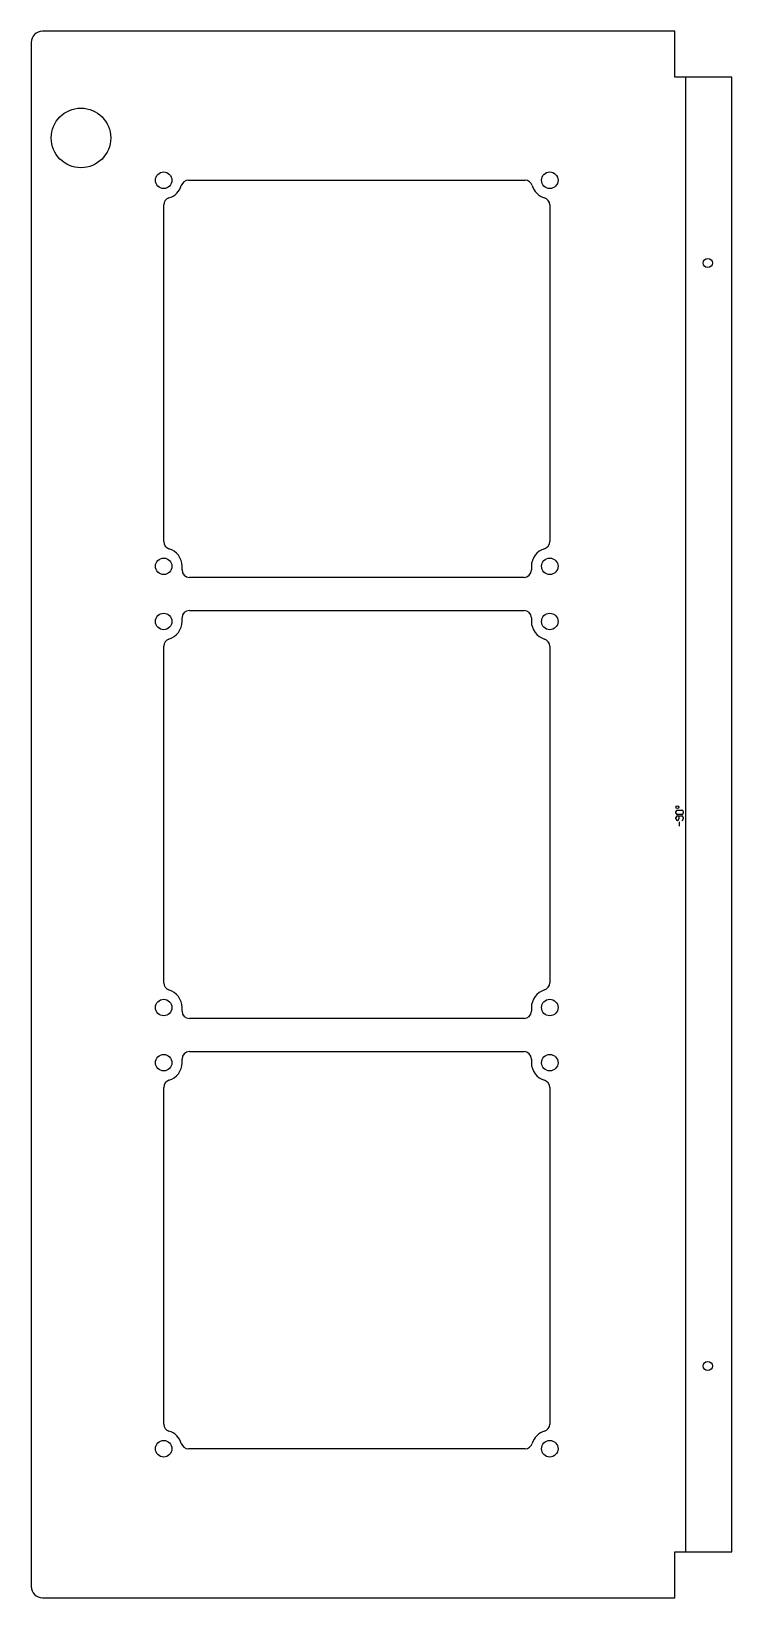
# Model space of a CAD drawing. Header units: millimetres. Extents: x 0 to 190, y 0 to 426.
import ezdxf

# ---------------------------------------------------------------- set-up
doc = ezdxf.new("R2010")
doc.units = ezdxf.units.MM
for name, color, linetype in [('Unfold_Sketch', 7, 'CONTINUOUS'), ('Unfold_Sketch_Bend_Labels', 7, 'CONTINUOUS'), ('Unfold_Sketch_Bends', 7, 'CONTINUOUS'), ('Unfold_Sketch_Holes', 7, 'CONTINUOUS'), ('Unfold_Sketch_Internal', 7, 'CONTINUOUS')]:
    doc.layers.add(name, color=color, linetype=linetype)

msp = doc.modelspace()

# ---------------------------------------------------------------- linework, layer by layer
at = {"layer": 'Unfold_Sketch'}
for p, q in [((175, 426), (3, 426)), ((175, 413.5), (175, 426)), ((0, 423), (0, 3)), ((180.97, 413.5), (175, 413.5)), ((190.47, 413.5), (180.97, 413.5)), ((190.47, 12.5), (190.47, 413.5)), ((175, 0), (175, 12.5)), ((175, 12.5), (180.97, 12.5)), ((180.97, 12.5), (190.47, 12.5)), ((3, 0), (175, 0))]:
    msp.add_line(p, q, dxfattribs=at)
for centre, start, end in [((3, 423), 90, -180), ((3, 3), -180, -90)]:
    msp.add_arc(centre, 3, start, end, dxfattribs=at)
at = {"layer": 'Unfold_Sketch_Bend_Labels'}
for p, q in [((175.32, 213.4), (175.32, 213.8)), ((175.72, 214.2), (176.92, 214.2)), ((176.92, 213), (175.72, 213)), ((177.32, 213.8), (177.32, 213.4)), ((175.32, 211.8), (175.32, 212.2)), ((175.72, 212.6), (176.92, 212.6)), ((176.12, 212.6), (176.12, 211.8)), ((176.32, 209.8), (176.32, 211)), ((177.32, 212.2), (177.32, 211.8))]:
    msp.add_line(p, q, dxfattribs=at)
msp.add_circle((175.72, 215), 0.4, dxfattribs=at)
for centre, start, end in [((175.72, 213.8), 90, 180), ((175.72, 213.4), 180, -90), ((176.92, 213.8), 0, 90), ((176.92, 213.4), -90, 0), ((175.72, 212.2), 90, -180), ((175.72, 211.8), 180, 0), ((176.92, 212.2), 0, 90), ((176.92, 211.8), -90, 0)]:
    msp.add_arc(centre, 0.4, start, end, dxfattribs=at)
at = {"layer": 'Unfold_Sketch_Bends'}
msp.add_line((177.98, 12.5), (177.98, 413.5), dxfattribs=at)
at = {"layer": 'Unfold_Sketch_Holes'}
for centre, radius in [((13.5, 397), 8.1), ((36, 385.5), 2.25), ((141, 385.5), 2.25), ((183.97, 363), 1.25), ((36, 280.5), 2.25), ((141, 280.5), 2.25), ((36, 265.5), 2.25), ((141, 265.5), 2.25), ((36, 160.5), 2.25), ((141, 160.5), 2.25), ((36, 145.5), 2.25), ((141, 145.5), 2.25), ((183.97, 63), 1.25), ((36, 40.5), 2.25), ((141, 40.5), 2.25)]:
    msp.add_circle(centre, radius, dxfattribs=at)
at = {"layer": 'Unfold_Sketch_Internal'}
for p, q in [((42.71, 385.5), (134.29, 385.5)), ((36, 287.21), (36, 378.79)), ((141, 378.79), (141, 287.21)), ((41, 279.5), (41, 280.5)), ((134, 277.5), (43, 277.5)), ((136, 280.5), (136, 279.5)), ((43, 268.5), (134, 268.5)), ((41, 265.5), (41, 266.5)), ((136, 266.5), (136, 265.5)), ((36, 167.21), (36, 258.79)), ((141, 258.79), (141, 167.21)), ((41, 159.5), (41, 160.5)), ((136, 160.5), (136, 159.5)), ((134, 157.5), (43, 157.5)), ((41, 145.5), (41, 146.5)), ((43, 148.5), (134, 148.5)), ((136, 146.5), (136, 145.5)), ((36, 47.21), (36, 138.79)), ((141, 138.79), (141, 47.21)), ((134.29, 40.5), (42.71, 40.5))]:
    msp.add_line(p, q, dxfattribs=at)
for centre, radius, start, end in [((36, 385.5), 5, -73.3985, -16.6015), ((42.71, 383.5), 2, 90, 163.3985), ((134.29, 383.5), 2, 16.6015, 90), ((141, 385.5), 5, -163.3985, -106.6015), ((38, 378.79), 2, 106.6015, 180), ((139, 378.79), 2, 0, 73.3985), ((38, 287.21), 2, 180, -106.6015), ((139, 287.21), 2, -73.3985, 0), ((36, 280.5), 5, 0, 73.3985), ((141, 280.5), 5, 106.6015, -180), ((43, 279.5), 2, 180, -90), ((134, 279.5), 2, -90, 0), ((43, 266.5), 2, 90, 180), ((134, 266.5), 2, 0, 90), ((36, 265.5), 5, -73.3985, 0), ((141, 265.5), 5, -180, -106.6015), ((38, 258.79), 2, 106.6015, 180), ((139, 258.79), 2, 0, 73.3985), ((38, 167.21), 2, 180, -106.6015), ((139, 167.21), 2, -73.3985, 0), ((36, 160.5), 5, 0, 73.3985), ((141, 160.5), 5, 106.6015, -180), ((43, 159.5), 2, 180, -90), ((134, 159.5), 2, -90, 0), ((36, 145.5), 5, -73.3985, 0), ((43, 146.5), 2, 90, -180), ((134, 146.5), 2, 0, 90), ((141, 145.5), 5, 180, -106.6015), ((38, 138.79), 2, 106.6015, -180), ((139, 138.79), 2, 0, 73.3985), ((38, 47.21), 2, -180, -106.6015), ((139, 47.21), 2, -73.3985, 0), ((36, 40.5), 5, 16.6015, 73.3985), ((141, 40.5), 5, 106.6015, 163.3985), ((42.71, 42.5), 2, -163.3985, -90), ((134.29, 42.5), 2, -90, -16.6015)]:
    msp.add_arc(centre, radius, start, end, dxfattribs=at)

doc.saveas('drawing.dxf')
